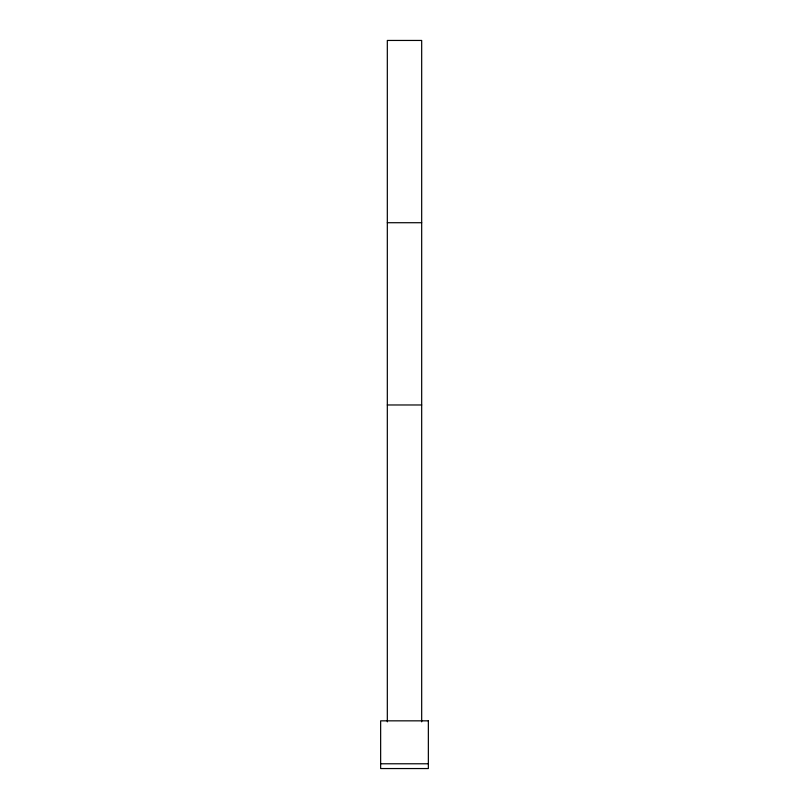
<?xml version="1.0" encoding="UTF-8"?>
<svg xmlns="http://www.w3.org/2000/svg" width="809" height="809" viewBox="0 0 809 809"><rect width="100%" height="100%" fill="white"/><g stroke="black" fill="none" stroke-linecap="round" stroke-linejoin="round"><path stroke-width="1.21" d="M387.319 222.718L421.681 222.718M387.319 404.975L421.681 404.975M380.645 763.777L428.355 763.777M421.681 721.84L421.681 40.45L387.319 40.45L387.319 721.84M428.355 720.839L380.645 720.839L380.645 768.55L428.355 768.55L428.355 720.839"/></g></svg>
